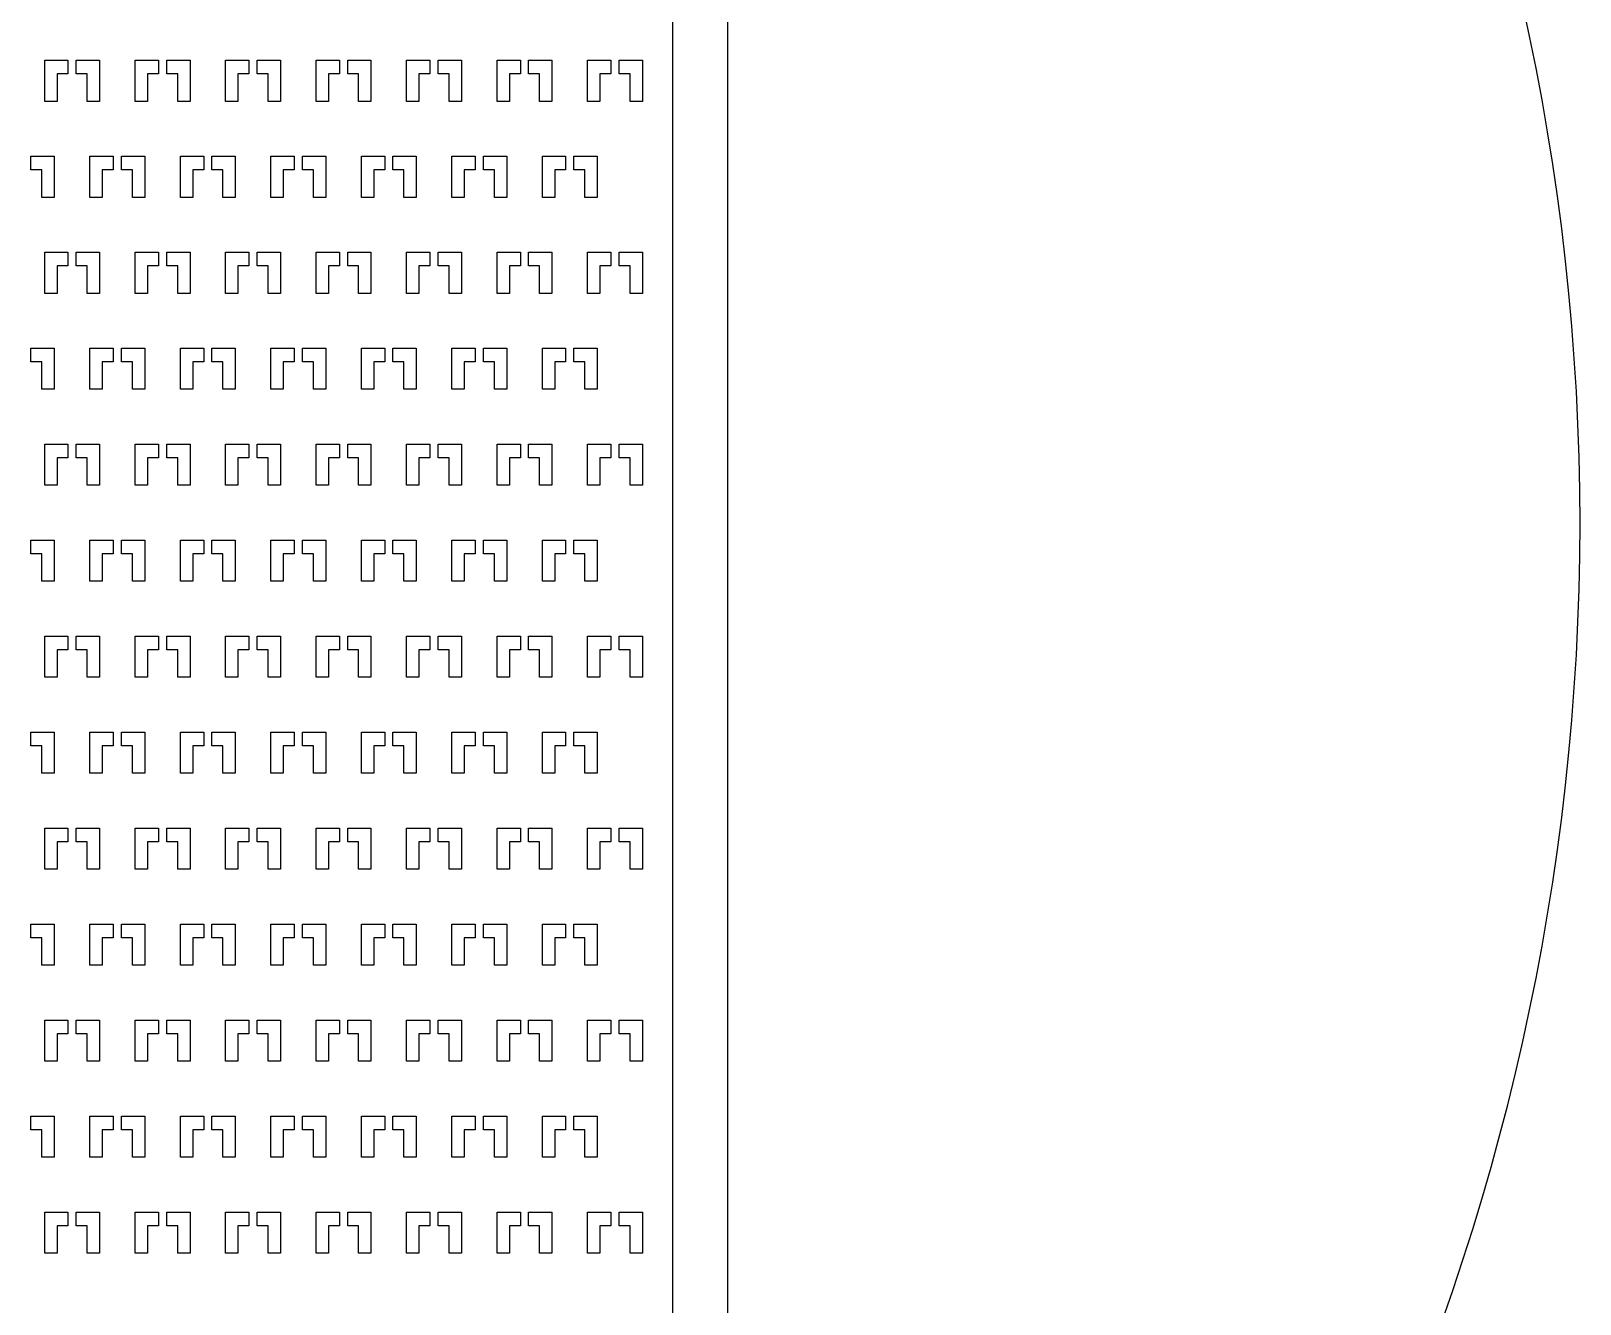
# Model space of a CAD drawing. Header units: millimetres. Extents: x -7034 to 79830, y 8588 to 102980.
# Drawn here: x 36402 to 42051, y 77952 to 82594 of the extents above; entities that cross this region are included whole.
import ezdxf

# ---------------------------------------------------------------- set-up
doc = ezdxf.new("R2010")
doc.units = ezdxf.units.MM
doc.layers.add('Layer-2', color=3, linetype='Continuous')

msp = doc.modelspace()

# ---------------------------------------------------------------- linework, layer by layer
at = {"layer": 'Layer-2'}
for p, q in [((38741.6, 74199.6), (38743.6, 87127.7)), ((38941.6, 87127.7), (38941.6, 74199.6)), ((36451.7, 82337.4), (36451.7, 82487.4)), ((36451.7, 82487.4), (36536.7, 82487.4)), ((36536.7, 82487.4), (36536.7, 82437.4)), ((36566.7, 82437.4), (36566.7, 82487.4)), ((36566.7, 82487.4), (36651.7, 82487.4)), ((36651.7, 82487.4), (36651.7, 82337.4)), ((36781.7, 82337.4), (36781.7, 82487.4)), ((36781.7, 82487.4), (36866.7, 82487.4)), ((36866.7, 82487.4), (36866.7, 82437.4)), ((36896.7, 82437.4), (36896.7, 82487.4)), ((36896.7, 82487.4), (36981.7, 82487.4)), ((36981.7, 82487.4), (36981.7, 82337.4)), ((37111.7, 82337.4), (37111.7, 82487.4)), ((37111.7, 82487.4), (37196.7, 82487.4)), ((37196.7, 82487.4), (37196.7, 82437.4)), ((37226.7, 82437.4), (37226.7, 82487.4)), ((37226.7, 82487.4), (37311.7, 82487.4)), ((37311.7, 82487.4), (37311.7, 82337.4)), ((37441.7, 82337.4), (37441.7, 82487.4)), ((37441.7, 82487.4), (37526.7, 82487.4)), ((37526.7, 82487.4), (37526.7, 82437.4)), ((37556.7, 82437.4), (37556.7, 82487.4)), ((37556.7, 82487.4), (37641.7, 82487.4)), ((37641.7, 82487.4), (37641.7, 82337.4)), ((37771.7, 82337.4), (37771.7, 82487.4)), ((37771.7, 82487.4), (37856.7, 82487.4)), ((37856.7, 82487.4), (37856.7, 82437.4)), ((37886.7, 82437.4), (37886.7, 82487.4)), ((37886.7, 82487.4), (37971.7, 82487.4)), ((37971.7, 82487.4), (37971.7, 82337.4)), ((38101.7, 82337.4), (38101.7, 82487.4)), ((38101.7, 82487.4), (38186.7, 82487.4)), ((38186.7, 82487.4), (38186.7, 82437.4)), ((38216.7, 82437.4), (38216.7, 82487.4)), ((38216.7, 82487.4), (38301.7, 82487.4)), ((38301.7, 82487.4), (38301.7, 82337.4)), ((38431.7, 82337.4), (38431.7, 82487.4)), ((38431.7, 82487.4), (38516.7, 82487.4)), ((38516.7, 82487.4), (38516.7, 82437.4)), ((38546.7, 82437.4), (38546.7, 82487.4)), ((38546.7, 82487.4), (38631.7, 82487.4)), ((38631.7, 82487.4), (38631.7, 82337.4)), ((36536.7, 82437.4), (36496.7, 82437.4)), ((36496.7, 82437.4), (36496.7, 82337.4)), ((36606.7, 82437.4), (36566.7, 82437.4)), ((36606.7, 82337.4), (36606.7, 82437.4)), ((36866.7, 82437.4), (36826.7, 82437.4)), ((36826.7, 82437.4), (36826.7, 82337.4)), ((36936.7, 82437.4), (36896.7, 82437.4)), ((36936.7, 82337.4), (36936.7, 82437.4)), ((37196.7, 82437.4), (37156.7, 82437.4)), ((37156.7, 82437.4), (37156.7, 82337.4)), ((37266.7, 82437.4), (37226.7, 82437.4)), ((37266.7, 82337.4), (37266.7, 82437.4)), ((37526.7, 82437.4), (37486.7, 82437.4)), ((37486.7, 82437.4), (37486.7, 82337.4)), ((37596.7, 82437.4), (37556.7, 82437.4)), ((37596.7, 82337.4), (37596.7, 82437.4)), ((37856.7, 82437.4), (37816.7, 82437.4)), ((37816.7, 82437.4), (37816.7, 82337.4)), ((37926.7, 82437.4), (37886.7, 82437.4)), ((37926.7, 82337.4), (37926.7, 82437.4)), ((38186.7, 82437.4), (38146.7, 82437.4)), ((38146.7, 82437.4), (38146.7, 82337.4)), ((38256.7, 82437.4), (38216.7, 82437.4)), ((38256.7, 82337.4), (38256.7, 82437.4)), ((38516.7, 82437.4), (38476.7, 82437.4)), ((38476.7, 82437.4), (38476.7, 82337.4)), ((38586.7, 82437.4), (38546.7, 82437.4)), ((38586.7, 82337.4), (38586.7, 82437.4)), ((36496.7, 82337.4), (36451.7, 82337.4)), ((36651.7, 82337.4), (36606.7, 82337.4)), ((36826.7, 82337.4), (36781.7, 82337.4)), ((36981.7, 82337.4), (36936.7, 82337.4)), ((37156.7, 82337.4), (37111.7, 82337.4)), ((37311.7, 82337.4), (37266.7, 82337.4)), ((37486.7, 82337.4), (37441.7, 82337.4)), ((37641.7, 82337.4), (37596.7, 82337.4)), ((37816.7, 82337.4), (37771.7, 82337.4)), ((37971.7, 82337.4), (37926.7, 82337.4)), ((38146.7, 82337.4), (38101.7, 82337.4)), ((38301.7, 82337.4), (38256.7, 82337.4)), ((38476.7, 82337.4), (38431.7, 82337.4)), ((38631.7, 82337.4), (38586.7, 82337.4)), ((36401.7, 82087.4), (36401.7, 82137.4)), ((36401.7, 82137.4), (36486.7, 82137.4)), ((36441.7, 82087.4), (36401.7, 82087.4)), ((36441.7, 81987.4), (36441.7, 82087.4)), ((36486.7, 82137.4), (36486.7, 81987.4)), ((36616.7, 81987.4), (36616.7, 82137.4)), ((36616.7, 82137.4), (36701.7, 82137.4)), ((36701.7, 82087.4), (36661.7, 82087.4)), ((36661.7, 82087.4), (36661.7, 81987.4)), ((36701.7, 82137.4), (36701.7, 82087.4)), ((36731.7, 82087.4), (36731.7, 82137.4)), ((36731.7, 82137.4), (36816.7, 82137.4)), ((36771.7, 82087.4), (36731.7, 82087.4)), ((36771.7, 81987.4), (36771.7, 82087.4)), ((36816.7, 82137.4), (36816.7, 81987.4)), ((36946.7, 81987.4), (36946.7, 82137.4)), ((36946.7, 82137.4), (37031.7, 82137.4)), ((37031.7, 82087.4), (36991.7, 82087.4)), ((36991.7, 82087.4), (36991.7, 81987.4)), ((37031.7, 82137.4), (37031.7, 82087.4)), ((37061.7, 82087.4), (37061.7, 82137.4)), ((37061.7, 82137.4), (37146.7, 82137.4)), ((37101.7, 82087.4), (37061.7, 82087.4)), ((37101.7, 81987.4), (37101.7, 82087.4)), ((37146.7, 82137.4), (37146.7, 81987.4)), ((37276.7, 81987.4), (37276.7, 82137.4)), ((37276.7, 82137.4), (37361.7, 82137.4)), ((37361.7, 82087.4), (37321.7, 82087.4)), ((37321.7, 82087.4), (37321.7, 81987.4)), ((37361.7, 82137.4), (37361.7, 82087.4)), ((37391.7, 82087.4), (37391.7, 82137.4)), ((37391.7, 82137.4), (37476.7, 82137.4)), ((37431.7, 82087.4), (37391.7, 82087.4)), ((37431.7, 81987.4), (37431.7, 82087.4)), ((37476.7, 82137.4), (37476.7, 81987.4)), ((37606.7, 81987.4), (37606.7, 82137.4)), ((37606.7, 82137.4), (37691.7, 82137.4)), ((37691.7, 82087.4), (37651.7, 82087.4)), ((37651.7, 82087.4), (37651.7, 81987.4)), ((37691.7, 82137.4), (37691.7, 82087.4)), ((37721.7, 82087.4), (37721.7, 82137.4)), ((37721.7, 82137.4), (37806.7, 82137.4)), ((37761.7, 82087.4), (37721.7, 82087.4)), ((37761.7, 81987.4), (37761.7, 82087.4)), ((37806.7, 82137.4), (37806.7, 81987.4)), ((37936.7, 81987.4), (37936.7, 82137.4)), ((37936.7, 82137.4), (38021.7, 82137.4)), ((38021.7, 82087.4), (37981.7, 82087.4)), ((37981.7, 82087.4), (37981.7, 81987.4)), ((38021.7, 82137.4), (38021.7, 82087.4)), ((38051.7, 82087.4), (38051.7, 82137.4)), ((38051.7, 82137.4), (38136.7, 82137.4)), ((38091.7, 82087.4), (38051.7, 82087.4)), ((38091.7, 81987.4), (38091.7, 82087.4)), ((38136.7, 82137.4), (38136.7, 81987.4)), ((38266.7, 81987.4), (38266.7, 82137.4)), ((38266.7, 82137.4), (38351.7, 82137.4)), ((38351.7, 82087.4), (38311.7, 82087.4)), ((38311.7, 82087.4), (38311.7, 81987.4)), ((38351.7, 82137.4), (38351.7, 82087.4)), ((38381.7, 82087.4), (38381.7, 82137.4)), ((38381.7, 82137.4), (38466.7, 82137.4)), ((38421.7, 82087.4), (38381.7, 82087.4)), ((38421.7, 81987.4), (38421.7, 82087.4)), ((38466.7, 82137.4), (38466.7, 81987.4)), ((36486.7, 81987.4), (36441.7, 81987.4)), ((36661.7, 81987.4), (36616.7, 81987.4)), ((36816.7, 81987.4), (36771.7, 81987.4)), ((36991.7, 81987.4), (36946.7, 81987.4)), ((37146.7, 81987.4), (37101.7, 81987.4)), ((37321.7, 81987.4), (37276.7, 81987.4)), ((37476.7, 81987.4), (37431.7, 81987.4)), ((37651.7, 81987.4), (37606.7, 81987.4)), ((37806.7, 81987.4), (37761.7, 81987.4)), ((37981.7, 81987.4), (37936.7, 81987.4)), ((38136.7, 81987.4), (38091.7, 81987.4)), ((38311.7, 81987.4), (38266.7, 81987.4)), ((38466.7, 81987.4), (38421.7, 81987.4)), ((36451.7, 81637.4), (36451.7, 81787.4)), ((36451.7, 81787.4), (36536.7, 81787.4)), ((36536.7, 81787.4), (36536.7, 81737.4)), ((36566.7, 81737.4), (36566.7, 81787.4)), ((36566.7, 81787.4), (36651.7, 81787.4)), ((36651.7, 81787.4), (36651.7, 81637.4)), ((36781.7, 81637.4), (36781.7, 81787.4)), ((36781.7, 81787.4), (36866.7, 81787.4)), ((36866.7, 81787.4), (36866.7, 81737.4)), ((36896.7, 81737.4), (36896.7, 81787.4)), ((36896.7, 81787.4), (36981.7, 81787.4)), ((36981.7, 81787.4), (36981.7, 81637.4)), ((37111.7, 81637.4), (37111.7, 81787.4)), ((37111.7, 81787.4), (37196.7, 81787.4)), ((37196.7, 81787.4), (37196.7, 81737.4)), ((37226.7, 81737.4), (37226.7, 81787.4)), ((37226.7, 81787.4), (37311.7, 81787.4)), ((37311.7, 81787.4), (37311.7, 81637.4)), ((37441.7, 81637.4), (37441.7, 81787.4)), ((37441.7, 81787.4), (37526.7, 81787.4)), ((37526.7, 81787.4), (37526.7, 81737.4)), ((37556.7, 81737.4), (37556.7, 81787.4)), ((37556.7, 81787.4), (37641.7, 81787.4)), ((37641.7, 81787.4), (37641.7, 81637.4)), ((37771.7, 81637.4), (37771.7, 81787.4)), ((37771.7, 81787.4), (37856.7, 81787.4)), ((37856.7, 81787.4), (37856.7, 81737.4)), ((37886.7, 81737.4), (37886.7, 81787.4)), ((37886.7, 81787.4), (37971.7, 81787.4)), ((37971.7, 81787.4), (37971.7, 81637.4)), ((38101.7, 81637.4), (38101.7, 81787.4)), ((38101.7, 81787.4), (38186.7, 81787.4)), ((38186.7, 81787.4), (38186.7, 81737.4)), ((38216.7, 81737.4), (38216.7, 81787.4)), ((38216.7, 81787.4), (38301.7, 81787.4)), ((38301.7, 81787.4), (38301.7, 81637.4)), ((38431.7, 81637.4), (38431.7, 81787.4)), ((38431.7, 81787.4), (38516.7, 81787.4)), ((38516.7, 81787.4), (38516.7, 81737.4)), ((38546.7, 81737.4), (38546.7, 81787.4)), ((38546.7, 81787.4), (38631.7, 81787.4)), ((38631.7, 81787.4), (38631.7, 81637.4)), ((36536.7, 81737.4), (36496.7, 81737.4)), ((36496.7, 81737.4), (36496.7, 81637.4)), ((36606.7, 81737.4), (36566.7, 81737.4)), ((36606.7, 81637.4), (36606.7, 81737.4)), ((36866.7, 81737.4), (36826.7, 81737.4)), ((36826.7, 81737.4), (36826.7, 81637.4)), ((36936.7, 81737.4), (36896.7, 81737.4)), ((36936.7, 81637.4), (36936.7, 81737.4)), ((37196.7, 81737.4), (37156.7, 81737.4)), ((37156.7, 81737.4), (37156.7, 81637.4)), ((37266.7, 81737.4), (37226.7, 81737.4)), ((37266.7, 81637.4), (37266.7, 81737.4)), ((37526.7, 81737.4), (37486.7, 81737.4)), ((37486.7, 81737.4), (37486.7, 81637.4)), ((37596.7, 81737.4), (37556.7, 81737.4)), ((37596.7, 81637.4), (37596.7, 81737.4)), ((37856.7, 81737.4), (37816.7, 81737.4)), ((37816.7, 81737.4), (37816.7, 81637.4)), ((37926.7, 81737.4), (37886.7, 81737.4)), ((37926.7, 81637.4), (37926.7, 81737.4)), ((38186.7, 81737.4), (38146.7, 81737.4)), ((38146.7, 81737.4), (38146.7, 81637.4)), ((38256.7, 81737.4), (38216.7, 81737.4)), ((38256.7, 81637.4), (38256.7, 81737.4)), ((38516.7, 81737.4), (38476.7, 81737.4)), ((38476.7, 81737.4), (38476.7, 81637.4)), ((38586.7, 81737.4), (38546.7, 81737.4)), ((38586.7, 81637.4), (38586.7, 81737.4)), ((36496.7, 81637.4), (36451.7, 81637.4)), ((36651.7, 81637.4), (36606.7, 81637.4)), ((36826.7, 81637.4), (36781.7, 81637.4)), ((36981.7, 81637.4), (36936.7, 81637.4)), ((37156.7, 81637.4), (37111.7, 81637.4)), ((37311.7, 81637.4), (37266.7, 81637.4)), ((37486.7, 81637.4), (37441.7, 81637.4)), ((37641.7, 81637.4), (37596.7, 81637.4)), ((37816.7, 81637.4), (37771.7, 81637.4)), ((37971.7, 81637.4), (37926.7, 81637.4)), ((38146.7, 81637.4), (38101.7, 81637.4)), ((38301.7, 81637.4), (38256.7, 81637.4)), ((38476.7, 81637.4), (38431.7, 81637.4)), ((38631.7, 81637.4), (38586.7, 81637.4)), ((36401.7, 81387.4), (36401.7, 81437.4)), ((36401.7, 81437.4), (36486.7, 81437.4)), ((36486.7, 81437.4), (36486.7, 81287.4)), ((36616.7, 81287.4), (36616.7, 81437.4)), ((36616.7, 81437.4), (36701.7, 81437.4)), ((36701.7, 81437.4), (36701.7, 81387.4)), ((36731.7, 81387.4), (36731.7, 81437.4)), ((36731.7, 81437.4), (36816.7, 81437.4)), ((36816.7, 81437.4), (36816.7, 81287.4)), ((36946.7, 81287.4), (36946.7, 81437.4)), ((36946.7, 81437.4), (37031.7, 81437.4)), ((37031.7, 81437.4), (37031.7, 81387.4)), ((37061.7, 81387.4), (37061.7, 81437.4)), ((37061.7, 81437.4), (37146.7, 81437.4)), ((37146.7, 81437.4), (37146.7, 81287.4)), ((37276.7, 81287.4), (37276.7, 81437.4)), ((37276.7, 81437.4), (37361.7, 81437.4)), ((37361.7, 81437.4), (37361.7, 81387.4)), ((37391.7, 81387.4), (37391.7, 81437.4)), ((37391.7, 81437.4), (37476.7, 81437.4)), ((37476.7, 81437.4), (37476.7, 81287.4)), ((37606.7, 81287.4), (37606.7, 81437.4)), ((37606.7, 81437.4), (37691.7, 81437.4)), ((37691.7, 81437.4), (37691.7, 81387.4)), ((37721.7, 81387.4), (37721.7, 81437.4)), ((37721.7, 81437.4), (37806.7, 81437.4)), ((37806.7, 81437.4), (37806.7, 81287.4)), ((37936.7, 81287.4), (37936.7, 81437.4)), ((37936.7, 81437.4), (38021.7, 81437.4)), ((38021.7, 81437.4), (38021.7, 81387.4)), ((38051.7, 81387.4), (38051.7, 81437.4)), ((38051.7, 81437.4), (38136.7, 81437.4)), ((38136.7, 81437.4), (38136.7, 81287.4)), ((38266.7, 81287.4), (38266.7, 81437.4)), ((38266.7, 81437.4), (38351.7, 81437.4)), ((38351.7, 81437.4), (38351.7, 81387.4)), ((38381.7, 81387.4), (38381.7, 81437.4)), ((38381.7, 81437.4), (38466.7, 81437.4)), ((38466.7, 81437.4), (38466.7, 81287.4)), ((36441.7, 81387.4), (36401.7, 81387.4)), ((36441.7, 81287.4), (36441.7, 81387.4)), ((36701.7, 81387.4), (36661.7, 81387.4)), ((36661.7, 81387.4), (36661.7, 81287.4)), ((36771.7, 81387.4), (36731.7, 81387.4)), ((36771.7, 81287.4), (36771.7, 81387.4)), ((37031.7, 81387.4), (36991.7, 81387.4)), ((36991.7, 81387.4), (36991.7, 81287.4)), ((37101.7, 81387.4), (37061.7, 81387.4)), ((37101.7, 81287.4), (37101.7, 81387.4)), ((37361.7, 81387.4), (37321.7, 81387.4)), ((37321.7, 81387.4), (37321.7, 81287.4)), ((37431.7, 81387.4), (37391.7, 81387.4)), ((37431.7, 81287.4), (37431.7, 81387.4)), ((37691.7, 81387.4), (37651.7, 81387.4)), ((37651.7, 81387.4), (37651.7, 81287.4)), ((37761.7, 81387.4), (37721.7, 81387.4)), ((37761.7, 81287.4), (37761.7, 81387.4)), ((38021.7, 81387.4), (37981.7, 81387.4)), ((37981.7, 81387.4), (37981.7, 81287.4)), ((38091.7, 81387.4), (38051.7, 81387.4)), ((38091.7, 81287.4), (38091.7, 81387.4)), ((38351.7, 81387.4), (38311.7, 81387.4)), ((38311.7, 81387.4), (38311.7, 81287.4)), ((38421.7, 81387.4), (38381.7, 81387.4)), ((38421.7, 81287.4), (38421.7, 81387.4)), ((36486.7, 81287.4), (36441.7, 81287.4)), ((36661.7, 81287.4), (36616.7, 81287.4)), ((36816.7, 81287.4), (36771.7, 81287.4)), ((36991.7, 81287.4), (36946.7, 81287.4)), ((37146.7, 81287.4), (37101.7, 81287.4)), ((37321.7, 81287.4), (37276.7, 81287.4)), ((37476.7, 81287.4), (37431.7, 81287.4)), ((37651.7, 81287.4), (37606.7, 81287.4)), ((37806.7, 81287.4), (37761.7, 81287.4)), ((37981.7, 81287.4), (37936.7, 81287.4)), ((38136.7, 81287.4), (38091.7, 81287.4)), ((38311.7, 81287.4), (38266.7, 81287.4)), ((38466.7, 81287.4), (38421.7, 81287.4)), ((36451.7, 80937.4), (36451.7, 81087.4)), ((36451.7, 81087.4), (36536.7, 81087.4)), ((36536.7, 81087.4), (36536.7, 81037.4)), ((36566.7, 81037.4), (36566.7, 81087.4)), ((36566.7, 81087.4), (36651.7, 81087.4)), ((36651.7, 81087.4), (36651.7, 80937.4)), ((36781.7, 80937.4), (36781.7, 81087.4)), ((36781.7, 81087.4), (36866.7, 81087.4)), ((36866.7, 81087.4), (36866.7, 81037.4)), ((36896.7, 81037.4), (36896.7, 81087.4)), ((36896.7, 81087.4), (36981.7, 81087.4)), ((36981.7, 81087.4), (36981.7, 80937.4)), ((37111.7, 80937.4), (37111.7, 81087.4)), ((37111.7, 81087.4), (37196.7, 81087.4)), ((37196.7, 81087.4), (37196.7, 81037.4)), ((37226.7, 81037.4), (37226.7, 81087.4)), ((37226.7, 81087.4), (37311.7, 81087.4)), ((37311.7, 81087.4), (37311.7, 80937.4)), ((37441.7, 80937.4), (37441.7, 81087.4)), ((37441.7, 81087.4), (37526.7, 81087.4)), ((37526.7, 81087.4), (37526.7, 81037.4)), ((37556.7, 81037.4), (37556.7, 81087.4)), ((37556.7, 81087.4), (37641.7, 81087.4)), ((37641.7, 81087.4), (37641.7, 80937.4)), ((37771.7, 80937.4), (37771.7, 81087.4)), ((37771.7, 81087.4), (37856.7, 81087.4)), ((37856.7, 81087.4), (37856.7, 81037.4)), ((37886.7, 81037.4), (37886.7, 81087.4)), ((37886.7, 81087.4), (37971.7, 81087.4)), ((37971.7, 81087.4), (37971.7, 80937.4)), ((38101.7, 80937.4), (38101.7, 81087.4)), ((38101.7, 81087.4), (38186.7, 81087.4)), ((38186.7, 81087.4), (38186.7, 81037.4)), ((38216.7, 81037.4), (38216.7, 81087.4)), ((38216.7, 81087.4), (38301.7, 81087.4)), ((38301.7, 81087.4), (38301.7, 80937.4)), ((38431.7, 80937.4), (38431.7, 81087.4)), ((38431.7, 81087.4), (38516.7, 81087.4)), ((38516.7, 81087.4), (38516.7, 81037.4)), ((38546.7, 81037.4), (38546.7, 81087.4)), ((38546.7, 81087.4), (38631.7, 81087.4)), ((38631.7, 81087.4), (38631.7, 80937.4)), ((36536.7, 81037.4), (36496.7, 81037.4)), ((36496.7, 81037.4), (36496.7, 80937.4)), ((36606.7, 81037.4), (36566.7, 81037.4)), ((36606.7, 80937.4), (36606.7, 81037.4)), ((36866.7, 81037.4), (36826.7, 81037.4)), ((36826.7, 81037.4), (36826.7, 80937.4)), ((36936.7, 81037.4), (36896.7, 81037.4)), ((36936.7, 80937.4), (36936.7, 81037.4)), ((37196.7, 81037.4), (37156.7, 81037.4)), ((37156.7, 81037.4), (37156.7, 80937.4)), ((37266.7, 81037.4), (37226.7, 81037.4)), ((37266.7, 80937.4), (37266.7, 81037.4)), ((37526.7, 81037.4), (37486.7, 81037.4)), ((37486.7, 81037.4), (37486.7, 80937.4)), ((37596.7, 81037.4), (37556.7, 81037.4)), ((37596.7, 80937.4), (37596.7, 81037.4)), ((37856.7, 81037.4), (37816.7, 81037.4)), ((37816.7, 81037.4), (37816.7, 80937.4)), ((37926.7, 81037.4), (37886.7, 81037.4)), ((37926.7, 80937.4), (37926.7, 81037.4)), ((38186.7, 81037.4), (38146.7, 81037.4)), ((38146.7, 81037.4), (38146.7, 80937.4)), ((38256.7, 81037.4), (38216.7, 81037.4)), ((38256.7, 80937.4), (38256.7, 81037.4)), ((38516.7, 81037.4), (38476.7, 81037.4)), ((38476.7, 81037.4), (38476.7, 80937.4)), ((38586.7, 81037.4), (38546.7, 81037.4)), ((38586.7, 80937.4), (38586.7, 81037.4)), ((36496.7, 80937.4), (36451.7, 80937.4)), ((36651.7, 80937.4), (36606.7, 80937.4)), ((36826.7, 80937.4), (36781.7, 80937.4)), ((36981.7, 80937.4), (36936.7, 80937.4)), ((37156.7, 80937.4), (37111.7, 80937.4)), ((37311.7, 80937.4), (37266.7, 80937.4)), ((37486.7, 80937.4), (37441.7, 80937.4)), ((37641.7, 80937.4), (37596.7, 80937.4)), ((37816.7, 80937.4), (37771.7, 80937.4)), ((37971.7, 80937.4), (37926.7, 80937.4)), ((38146.7, 80937.4), (38101.7, 80937.4)), ((38301.7, 80937.4), (38256.7, 80937.4)), ((38476.7, 80937.4), (38431.7, 80937.4)), ((38631.7, 80937.4), (38586.7, 80937.4)), ((36401.7, 80687.4), (36401.7, 80737.4)), ((36401.7, 80737.4), (36486.7, 80737.4)), ((36486.7, 80737.4), (36486.7, 80587.4)), ((36616.7, 80587.4), (36616.7, 80737.4)), ((36616.7, 80737.4), (36701.7, 80737.4)), ((36701.7, 80737.4), (36701.7, 80687.4)), ((36731.7, 80687.4), (36731.7, 80737.4)), ((36731.7, 80737.4), (36816.7, 80737.4)), ((36816.7, 80737.4), (36816.7, 80587.4)), ((36946.7, 80587.4), (36946.7, 80737.4)), ((36946.7, 80737.4), (37031.7, 80737.4)), ((37031.7, 80737.4), (37031.7, 80687.4)), ((37061.7, 80687.4), (37061.7, 80737.4)), ((37061.7, 80737.4), (37146.7, 80737.4)), ((37146.7, 80737.4), (37146.7, 80587.4)), ((37276.7, 80587.4), (37276.7, 80737.4)), ((37276.7, 80737.4), (37361.7, 80737.4)), ((37361.7, 80737.4), (37361.7, 80687.4)), ((37391.7, 80687.4), (37391.7, 80737.4)), ((37391.7, 80737.4), (37476.7, 80737.4)), ((37476.7, 80737.4), (37476.7, 80587.4)), ((37606.7, 80587.4), (37606.7, 80737.4)), ((37606.7, 80737.4), (37691.7, 80737.4)), ((37691.7, 80737.4), (37691.7, 80687.4)), ((37721.7, 80687.4), (37721.7, 80737.4)), ((37721.7, 80737.4), (37806.7, 80737.4)), ((37806.7, 80737.4), (37806.7, 80587.4)), ((37936.7, 80587.4), (37936.7, 80737.4)), ((37936.7, 80737.4), (38021.7, 80737.4)), ((38021.7, 80737.4), (38021.7, 80687.4)), ((38051.7, 80687.4), (38051.7, 80737.4)), ((38051.7, 80737.4), (38136.7, 80737.4)), ((38136.7, 80737.4), (38136.7, 80587.4)), ((38266.7, 80587.4), (38266.7, 80737.4)), ((38266.7, 80737.4), (38351.7, 80737.4)), ((38351.7, 80737.4), (38351.7, 80687.4)), ((38381.7, 80687.4), (38381.7, 80737.4)), ((38381.7, 80737.4), (38466.7, 80737.4)), ((38466.7, 80737.4), (38466.7, 80587.4)), ((36441.7, 80687.4), (36401.7, 80687.4)), ((36441.7, 80587.4), (36441.7, 80687.4)), ((36701.7, 80687.4), (36661.7, 80687.4)), ((36661.7, 80687.4), (36661.7, 80587.4)), ((36771.7, 80687.4), (36731.7, 80687.4)), ((36771.7, 80587.4), (36771.7, 80687.4)), ((37031.7, 80687.4), (36991.7, 80687.4)), ((36991.7, 80687.4), (36991.7, 80587.4)), ((37101.7, 80687.4), (37061.7, 80687.4)), ((37101.7, 80587.4), (37101.7, 80687.4)), ((37361.7, 80687.4), (37321.7, 80687.4)), ((37321.7, 80687.4), (37321.7, 80587.4)), ((37431.7, 80687.4), (37391.7, 80687.4)), ((37431.7, 80587.4), (37431.7, 80687.4)), ((37691.7, 80687.4), (37651.7, 80687.4)), ((37651.7, 80687.4), (37651.7, 80587.4)), ((37761.7, 80687.4), (37721.7, 80687.4)), ((37761.7, 80587.4), (37761.7, 80687.4)), ((38021.7, 80687.4), (37981.7, 80687.4)), ((37981.7, 80687.4), (37981.7, 80587.4)), ((38091.7, 80687.4), (38051.7, 80687.4)), ((38091.7, 80587.4), (38091.7, 80687.4)), ((38351.7, 80687.4), (38311.7, 80687.4)), ((38311.7, 80687.4), (38311.7, 80587.4)), ((38421.7, 80687.4), (38381.7, 80687.4)), ((38421.7, 80587.4), (38421.7, 80687.4)), ((36486.7, 80587.4), (36441.7, 80587.4)), ((36661.7, 80587.4), (36616.7, 80587.4)), ((36816.7, 80587.4), (36771.7, 80587.4)), ((36991.7, 80587.4), (36946.7, 80587.4)), ((37146.7, 80587.4), (37101.7, 80587.4)), ((37321.7, 80587.4), (37276.7, 80587.4)), ((37476.7, 80587.4), (37431.7, 80587.4)), ((37651.7, 80587.4), (37606.7, 80587.4)), ((37806.7, 80587.4), (37761.7, 80587.4)), ((37981.7, 80587.4), (37936.7, 80587.4)), ((38136.7, 80587.4), (38091.7, 80587.4)), ((38311.7, 80587.4), (38266.7, 80587.4)), ((38466.7, 80587.4), (38421.7, 80587.4)), ((36451.7, 80237.4), (36451.7, 80387.4)), ((36451.7, 80387.4), (36536.7, 80387.4)), ((36536.7, 80337.4), (36496.7, 80337.4)), ((36496.7, 80337.4), (36496.7, 80237.4)), ((36536.7, 80387.4), (36536.7, 80337.4)), ((36566.7, 80337.4), (36566.7, 80387.4)), ((36566.7, 80387.4), (36651.7, 80387.4)), ((36606.7, 80337.4), (36566.7, 80337.4)), ((36606.7, 80237.4), (36606.7, 80337.4)), ((36651.7, 80387.4), (36651.7, 80237.4)), ((36781.7, 80237.4), (36781.7, 80387.4)), ((36781.7, 80387.4), (36866.7, 80387.4)), ((36866.7, 80337.4), (36826.7, 80337.4)), ((36826.7, 80337.4), (36826.7, 80237.4)), ((36866.7, 80387.4), (36866.7, 80337.4)), ((36896.7, 80337.4), (36896.7, 80387.4)), ((36896.7, 80387.4), (36981.7, 80387.4)), ((36936.7, 80337.4), (36896.7, 80337.4)), ((36936.7, 80237.4), (36936.7, 80337.4)), ((36981.7, 80387.4), (36981.7, 80237.4)), ((37111.7, 80237.4), (37111.7, 80387.4)), ((37111.7, 80387.4), (37196.7, 80387.4)), ((37196.7, 80337.4), (37156.7, 80337.4)), ((37156.7, 80337.4), (37156.7, 80237.4)), ((37196.7, 80387.4), (37196.7, 80337.4)), ((37226.7, 80337.4), (37226.7, 80387.4)), ((37226.7, 80387.4), (37311.7, 80387.4)), ((37266.7, 80337.4), (37226.7, 80337.4)), ((37266.7, 80237.4), (37266.7, 80337.4)), ((37311.7, 80387.4), (37311.7, 80237.4)), ((37441.7, 80237.4), (37441.7, 80387.4)), ((37441.7, 80387.4), (37526.7, 80387.4)), ((37526.7, 80337.4), (37486.7, 80337.4)), ((37486.7, 80337.4), (37486.7, 80237.4)), ((37526.7, 80387.4), (37526.7, 80337.4)), ((37556.7, 80337.4), (37556.7, 80387.4)), ((37556.7, 80387.4), (37641.7, 80387.4)), ((37596.7, 80337.4), (37556.7, 80337.4)), ((37596.7, 80237.4), (37596.7, 80337.4)), ((37641.7, 80387.4), (37641.7, 80237.4)), ((37771.7, 80237.4), (37771.7, 80387.4)), ((37771.7, 80387.4), (37856.7, 80387.4)), ((37856.7, 80337.4), (37816.7, 80337.4)), ((37816.7, 80337.4), (37816.7, 80237.4)), ((37856.7, 80387.4), (37856.7, 80337.4)), ((37886.7, 80337.4), (37886.7, 80387.4)), ((37886.7, 80387.4), (37971.7, 80387.4)), ((37926.7, 80337.4), (37886.7, 80337.4)), ((37926.7, 80237.4), (37926.7, 80337.4)), ((37971.7, 80387.4), (37971.7, 80237.4)), ((38101.7, 80237.4), (38101.7, 80387.4)), ((38101.7, 80387.4), (38186.7, 80387.4)), ((38186.7, 80337.4), (38146.7, 80337.4)), ((38146.7, 80337.4), (38146.7, 80237.4)), ((38186.7, 80387.4), (38186.7, 80337.4)), ((38216.7, 80337.4), (38216.7, 80387.4)), ((38216.7, 80387.4), (38301.7, 80387.4)), ((38256.7, 80337.4), (38216.7, 80337.4)), ((38256.7, 80237.4), (38256.7, 80337.4)), ((38301.7, 80387.4), (38301.7, 80237.4)), ((38431.7, 80237.4), (38431.7, 80387.4)), ((38431.7, 80387.4), (38516.7, 80387.4)), ((38516.7, 80337.4), (38476.7, 80337.4)), ((38476.7, 80337.4), (38476.7, 80237.4)), ((38516.7, 80387.4), (38516.7, 80337.4)), ((38546.7, 80337.4), (38546.7, 80387.4)), ((38546.7, 80387.4), (38631.7, 80387.4)), ((38586.7, 80337.4), (38546.7, 80337.4)), ((38586.7, 80237.4), (38586.7, 80337.4)), ((38631.7, 80387.4), (38631.7, 80237.4)), ((36496.7, 80237.4), (36451.7, 80237.4)), ((36651.7, 80237.4), (36606.7, 80237.4)), ((36826.7, 80237.4), (36781.7, 80237.4)), ((36981.7, 80237.4), (36936.7, 80237.4)), ((37156.7, 80237.4), (37111.7, 80237.4)), ((37311.7, 80237.4), (37266.7, 80237.4)), ((37486.7, 80237.4), (37441.7, 80237.4)), ((37641.7, 80237.4), (37596.7, 80237.4)), ((37816.7, 80237.4), (37771.7, 80237.4)), ((37971.7, 80237.4), (37926.7, 80237.4)), ((38146.7, 80237.4), (38101.7, 80237.4)), ((38301.7, 80237.4), (38256.7, 80237.4)), ((38476.7, 80237.4), (38431.7, 80237.4)), ((38631.7, 80237.4), (38586.7, 80237.4)), ((36401.7, 79987.4), (36401.7, 80037.4)), ((36401.7, 80037.4), (36486.7, 80037.4)), ((36486.7, 80037.4), (36486.7, 79887.4)), ((36616.7, 79887.4), (36616.7, 80037.4)), ((36616.7, 80037.4), (36701.7, 80037.4)), ((36701.7, 80037.4), (36701.7, 79987.4)), ((36731.7, 79987.4), (36731.7, 80037.4)), ((36731.7, 80037.4), (36816.7, 80037.4)), ((36816.7, 80037.4), (36816.7, 79887.4)), ((36946.7, 79887.4), (36946.7, 80037.4)), ((36946.7, 80037.4), (37031.7, 80037.4)), ((37031.7, 80037.4), (37031.7, 79987.4)), ((37061.7, 79987.4), (37061.7, 80037.4)), ((37061.7, 80037.4), (37146.7, 80037.4)), ((37146.7, 80037.4), (37146.7, 79887.4)), ((37276.7, 79887.4), (37276.7, 80037.4)), ((37276.7, 80037.4), (37361.7, 80037.4)), ((37361.7, 80037.4), (37361.7, 79987.4)), ((37391.7, 79987.4), (37391.7, 80037.4)), ((37391.7, 80037.4), (37476.7, 80037.4)), ((37476.7, 80037.4), (37476.7, 79887.4)), ((37606.7, 79887.4), (37606.7, 80037.4)), ((37606.7, 80037.4), (37691.7, 80037.4)), ((37691.7, 80037.4), (37691.7, 79987.4)), ((37721.7, 79987.4), (37721.7, 80037.4)), ((37721.7, 80037.4), (37806.7, 80037.4)), ((37806.7, 80037.4), (37806.7, 79887.4)), ((37936.7, 79887.4), (37936.7, 80037.4)), ((37936.7, 80037.4), (38021.7, 80037.4)), ((38021.7, 80037.4), (38021.7, 79987.4)), ((38051.7, 79987.4), (38051.7, 80037.4)), ((38051.7, 80037.4), (38136.7, 80037.4)), ((38136.7, 80037.4), (38136.7, 79887.4)), ((38266.7, 79887.4), (38266.7, 80037.4)), ((38266.7, 80037.4), (38351.7, 80037.4)), ((38351.7, 80037.4), (38351.7, 79987.4)), ((38381.7, 79987.4), (38381.7, 80037.4)), ((38381.7, 80037.4), (38466.7, 80037.4)), ((38466.7, 80037.4), (38466.7, 79887.4)), ((36441.7, 79987.4), (36401.7, 79987.4)), ((36441.7, 79887.4), (36441.7, 79987.4)), ((36701.7, 79987.4), (36661.7, 79987.4)), ((36661.7, 79987.4), (36661.7, 79887.4)), ((36771.7, 79987.4), (36731.7, 79987.4)), ((36771.7, 79887.4), (36771.7, 79987.4)), ((37031.7, 79987.4), (36991.7, 79987.4)), ((36991.7, 79987.4), (36991.7, 79887.4)), ((37101.7, 79987.4), (37061.7, 79987.4)), ((37101.7, 79887.4), (37101.7, 79987.4)), ((37361.7, 79987.4), (37321.7, 79987.4)), ((37321.7, 79987.4), (37321.7, 79887.4)), ((37431.7, 79987.4), (37391.7, 79987.4)), ((37431.7, 79887.4), (37431.7, 79987.4)), ((37691.7, 79987.4), (37651.7, 79987.4)), ((37651.7, 79987.4), (37651.7, 79887.4)), ((37761.7, 79987.4), (37721.7, 79987.4)), ((37761.7, 79887.4), (37761.7, 79987.4)), ((38021.7, 79987.4), (37981.7, 79987.4)), ((37981.7, 79987.4), (37981.7, 79887.4)), ((38091.7, 79987.4), (38051.7, 79987.4)), ((38091.7, 79887.4), (38091.7, 79987.4)), ((38351.7, 79987.4), (38311.7, 79987.4)), ((38311.7, 79987.4), (38311.7, 79887.4)), ((38421.7, 79987.4), (38381.7, 79987.4)), ((38421.7, 79887.4), (38421.7, 79987.4)), ((36486.7, 79887.4), (36441.7, 79887.4)), ((36661.7, 79887.4), (36616.7, 79887.4)), ((36816.7, 79887.4), (36771.7, 79887.4)), ((36991.7, 79887.4), (36946.7, 79887.4)), ((37146.7, 79887.4), (37101.7, 79887.4)), ((37321.7, 79887.4), (37276.7, 79887.4)), ((37476.7, 79887.4), (37431.7, 79887.4)), ((37651.7, 79887.4), (37606.7, 79887.4)), ((37806.7, 79887.4), (37761.7, 79887.4)), ((37981.7, 79887.4), (37936.7, 79887.4)), ((38136.7, 79887.4), (38091.7, 79887.4)), ((38311.7, 79887.4), (38266.7, 79887.4)), ((38466.7, 79887.4), (38421.7, 79887.4)), ((36451.7, 79537.4), (36451.7, 79687.4)), ((36451.7, 79687.4), (36536.7, 79687.4)), ((36536.7, 79687.4), (36536.7, 79637.4)), ((36566.7, 79637.4), (36566.7, 79687.4)), ((36566.7, 79687.4), (36651.7, 79687.4)), ((36651.7, 79687.4), (36651.7, 79537.4)), ((36781.7, 79537.4), (36781.7, 79687.4)), ((36781.7, 79687.4), (36866.7, 79687.4)), ((36866.7, 79687.4), (36866.7, 79637.4)), ((36896.7, 79637.4), (36896.7, 79687.4)), ((36896.7, 79687.4), (36981.7, 79687.4)), ((36981.7, 79687.4), (36981.7, 79537.4)), ((37111.7, 79537.4), (37111.7, 79687.4)), ((37111.7, 79687.4), (37196.7, 79687.4)), ((37196.7, 79687.4), (37196.7, 79637.4)), ((37226.7, 79637.4), (37226.7, 79687.4)), ((37226.7, 79687.4), (37311.7, 79687.4)), ((37311.7, 79687.4), (37311.7, 79537.4)), ((37441.7, 79537.4), (37441.7, 79687.4)), ((37441.7, 79687.4), (37526.7, 79687.4)), ((37526.7, 79687.4), (37526.7, 79637.4)), ((37556.7, 79637.4), (37556.7, 79687.4)), ((37556.7, 79687.4), (37641.7, 79687.4)), ((37641.7, 79687.4), (37641.7, 79537.4)), ((37771.7, 79537.4), (37771.7, 79687.4)), ((37771.7, 79687.4), (37856.7, 79687.4)), ((37856.7, 79687.4), (37856.7, 79637.4)), ((37886.7, 79637.4), (37886.7, 79687.4)), ((37886.7, 79687.4), (37971.7, 79687.4)), ((37971.7, 79687.4), (37971.7, 79537.4)), ((38101.7, 79537.4), (38101.7, 79687.4)), ((38101.7, 79687.4), (38186.7, 79687.4)), ((38186.7, 79687.4), (38186.7, 79637.4)), ((38216.7, 79637.4), (38216.7, 79687.4)), ((38216.7, 79687.4), (38301.7, 79687.4)), ((38301.7, 79687.4), (38301.7, 79537.4)), ((38431.7, 79537.4), (38431.7, 79687.4)), ((38431.7, 79687.4), (38516.7, 79687.4)), ((38516.7, 79687.4), (38516.7, 79637.4)), ((38546.7, 79637.4), (38546.7, 79687.4)), ((38546.7, 79687.4), (38631.7, 79687.4)), ((38631.7, 79687.4), (38631.7, 79537.4)), ((36536.7, 79637.4), (36496.7, 79637.4)), ((36496.7, 79637.4), (36496.7, 79537.4)), ((36606.7, 79637.4), (36566.7, 79637.4)), ((36606.7, 79537.4), (36606.7, 79637.4)), ((36866.7, 79637.4), (36826.7, 79637.4)), ((36826.7, 79637.4), (36826.7, 79537.4)), ((36936.7, 79637.4), (36896.7, 79637.4)), ((36936.7, 79537.4), (36936.7, 79637.4)), ((37196.7, 79637.4), (37156.7, 79637.4)), ((37156.7, 79637.4), (37156.7, 79537.4)), ((37266.7, 79637.4), (37226.7, 79637.4)), ((37266.7, 79537.4), (37266.7, 79637.4)), ((37526.7, 79637.4), (37486.7, 79637.4)), ((37486.7, 79637.4), (37486.7, 79537.4)), ((37596.7, 79637.4), (37556.7, 79637.4)), ((37596.7, 79537.4), (37596.7, 79637.4)), ((37856.7, 79637.4), (37816.7, 79637.4)), ((37816.7, 79637.4), (37816.7, 79537.4)), ((37926.7, 79637.4), (37886.7, 79637.4)), ((37926.7, 79537.4), (37926.7, 79637.4)), ((38186.7, 79637.4), (38146.7, 79637.4)), ((38146.7, 79637.4), (38146.7, 79537.4)), ((38256.7, 79637.4), (38216.7, 79637.4)), ((38256.7, 79537.4), (38256.7, 79637.4)), ((38516.7, 79637.4), (38476.7, 79637.4)), ((38476.7, 79637.4), (38476.7, 79537.4)), ((38586.7, 79637.4), (38546.7, 79637.4)), ((38586.7, 79537.4), (38586.7, 79637.4)), ((36496.7, 79537.4), (36451.7, 79537.4)), ((36651.7, 79537.4), (36606.7, 79537.4)), ((36826.7, 79537.4), (36781.7, 79537.4)), ((36981.7, 79537.4), (36936.7, 79537.4)), ((37156.7, 79537.4), (37111.7, 79537.4)), ((37311.7, 79537.4), (37266.7, 79537.4)), ((37486.7, 79537.4), (37441.7, 79537.4)), ((37641.7, 79537.4), (37596.7, 79537.4)), ((37816.7, 79537.4), (37771.7, 79537.4)), ((37971.7, 79537.4), (37926.7, 79537.4)), ((38146.7, 79537.4), (38101.7, 79537.4)), ((38301.7, 79537.4), (38256.7, 79537.4)), ((38476.7, 79537.4), (38431.7, 79537.4)), ((38631.7, 79537.4), (38586.7, 79537.4)), ((36401.7, 79287.4), (36401.7, 79337.4)), ((36401.7, 79337.4), (36486.7, 79337.4)), ((36486.7, 79337.4), (36486.7, 79187.4)), ((36616.7, 79187.4), (36616.7, 79337.4)), ((36616.7, 79337.4), (36701.7, 79337.4)), ((36701.7, 79337.4), (36701.7, 79287.4)), ((36731.7, 79287.4), (36731.7, 79337.4)), ((36731.7, 79337.4), (36816.7, 79337.4)), ((36816.7, 79337.4), (36816.7, 79187.4)), ((36946.7, 79187.4), (36946.7, 79337.4)), ((36946.7, 79337.4), (37031.7, 79337.4)), ((37031.7, 79337.4), (37031.7, 79287.4)), ((37061.7, 79287.4), (37061.7, 79337.4)), ((37061.7, 79337.4), (37146.7, 79337.4)), ((37146.7, 79337.4), (37146.7, 79187.4)), ((37276.7, 79187.4), (37276.7, 79337.4)), ((37276.7, 79337.4), (37361.7, 79337.4)), ((37361.7, 79337.4), (37361.7, 79287.4)), ((37391.7, 79287.4), (37391.7, 79337.4)), ((37391.7, 79337.4), (37476.7, 79337.4)), ((37476.7, 79337.4), (37476.7, 79187.4)), ((37606.7, 79187.4), (37606.7, 79337.4)), ((37606.7, 79337.4), (37691.7, 79337.4)), ((37691.7, 79337.4), (37691.7, 79287.4)), ((37721.7, 79287.4), (37721.7, 79337.4)), ((37721.7, 79337.4), (37806.7, 79337.4)), ((37806.7, 79337.4), (37806.7, 79187.4)), ((37936.7, 79187.4), (37936.7, 79337.4)), ((37936.7, 79337.4), (38021.7, 79337.4)), ((38021.7, 79337.4), (38021.7, 79287.4)), ((38051.7, 79287.4), (38051.7, 79337.4)), ((38051.7, 79337.4), (38136.7, 79337.4)), ((38136.7, 79337.4), (38136.7, 79187.4)), ((38266.7, 79187.4), (38266.7, 79337.4)), ((38266.7, 79337.4), (38351.7, 79337.4)), ((38351.7, 79337.4), (38351.7, 79287.4)), ((38381.7, 79287.4), (38381.7, 79337.4)), ((38381.7, 79337.4), (38466.7, 79337.4)), ((38466.7, 79337.4), (38466.7, 79187.4)), ((36441.7, 79287.4), (36401.7, 79287.4)), ((36441.7, 79187.4), (36441.7, 79287.4)), ((36701.7, 79287.4), (36661.7, 79287.4)), ((36661.7, 79287.4), (36661.7, 79187.4)), ((36771.7, 79287.4), (36731.7, 79287.4)), ((36771.7, 79187.4), (36771.7, 79287.4)), ((37031.7, 79287.4), (36991.7, 79287.4)), ((36991.7, 79287.4), (36991.7, 79187.4)), ((37101.7, 79287.4), (37061.7, 79287.4)), ((37101.7, 79187.4), (37101.7, 79287.4)), ((37361.7, 79287.4), (37321.7, 79287.4)), ((37321.7, 79287.4), (37321.7, 79187.4)), ((37431.7, 79287.4), (37391.7, 79287.4)), ((37431.7, 79187.4), (37431.7, 79287.4)), ((37691.7, 79287.4), (37651.7, 79287.4)), ((37651.7, 79287.4), (37651.7, 79187.4)), ((37761.7, 79287.4), (37721.7, 79287.4)), ((37761.7, 79187.4), (37761.7, 79287.4)), ((38021.7, 79287.4), (37981.7, 79287.4)), ((37981.7, 79287.4), (37981.7, 79187.4)), ((38091.7, 79287.4), (38051.7, 79287.4)), ((38091.7, 79187.4), (38091.7, 79287.4)), ((38351.7, 79287.4), (38311.7, 79287.4)), ((38311.7, 79287.4), (38311.7, 79187.4)), ((38421.7, 79287.4), (38381.7, 79287.4)), ((38421.7, 79187.4), (38421.7, 79287.4)), ((36486.7, 79187.4), (36441.7, 79187.4)), ((36661.7, 79187.4), (36616.7, 79187.4)), ((36816.7, 79187.4), (36771.7, 79187.4)), ((36991.7, 79187.4), (36946.7, 79187.4)), ((37146.7, 79187.4), (37101.7, 79187.4)), ((37321.7, 79187.4), (37276.7, 79187.4)), ((37476.7, 79187.4), (37431.7, 79187.4)), ((37651.7, 79187.4), (37606.7, 79187.4)), ((37806.7, 79187.4), (37761.7, 79187.4)), ((37981.7, 79187.4), (37936.7, 79187.4)), ((38136.7, 79187.4), (38091.7, 79187.4)), ((38311.7, 79187.4), (38266.7, 79187.4)), ((38466.7, 79187.4), (38421.7, 79187.4)), ((36451.7, 78837.4), (36451.7, 78987.4)), ((36451.7, 78987.4), (36536.7, 78987.4)), ((36536.7, 78987.4), (36536.7, 78937.4)), ((36566.7, 78937.4), (36566.7, 78987.4)), ((36566.7, 78987.4), (36651.7, 78987.4)), ((36651.7, 78987.4), (36651.7, 78837.4)), ((36781.7, 78837.4), (36781.7, 78987.4)), ((36781.7, 78987.4), (36866.7, 78987.4)), ((36866.7, 78987.4), (36866.7, 78937.4)), ((36896.7, 78937.4), (36896.7, 78987.4)), ((36896.7, 78987.4), (36981.7, 78987.4)), ((36981.7, 78987.4), (36981.7, 78837.4)), ((37111.7, 78837.4), (37111.7, 78987.4)), ((37111.7, 78987.4), (37196.7, 78987.4)), ((37196.7, 78987.4), (37196.7, 78937.4)), ((37226.7, 78937.4), (37226.7, 78987.4)), ((37226.7, 78987.4), (37311.7, 78987.4)), ((37311.7, 78987.4), (37311.7, 78837.4)), ((37441.7, 78837.4), (37441.7, 78987.4)), ((37441.7, 78987.4), (37526.7, 78987.4)), ((37526.7, 78987.4), (37526.7, 78937.4)), ((37556.7, 78937.4), (37556.7, 78987.4)), ((37556.7, 78987.4), (37641.7, 78987.4)), ((37641.7, 78987.4), (37641.7, 78837.4)), ((37771.7, 78837.4), (37771.7, 78987.4)), ((37771.7, 78987.4), (37856.7, 78987.4)), ((37856.7, 78987.4), (37856.7, 78937.4)), ((37886.7, 78937.4), (37886.7, 78987.4)), ((37886.7, 78987.4), (37971.7, 78987.4)), ((37971.7, 78987.4), (37971.7, 78837.4)), ((38101.7, 78837.4), (38101.7, 78987.4)), ((38101.7, 78987.4), (38186.7, 78987.4)), ((38186.7, 78987.4), (38186.7, 78937.4)), ((38216.7, 78937.4), (38216.7, 78987.4)), ((38216.7, 78987.4), (38301.7, 78987.4)), ((38301.7, 78987.4), (38301.7, 78837.4)), ((38431.7, 78837.4), (38431.7, 78987.4)), ((38431.7, 78987.4), (38516.7, 78987.4)), ((38516.7, 78987.4), (38516.7, 78937.4)), ((38546.7, 78937.4), (38546.7, 78987.4)), ((38546.7, 78987.4), (38631.7, 78987.4)), ((38631.7, 78987.4), (38631.7, 78837.4)), ((36536.7, 78937.4), (36496.7, 78937.4)), ((36496.7, 78937.4), (36496.7, 78837.4)), ((36606.7, 78937.4), (36566.7, 78937.4)), ((36606.7, 78837.4), (36606.7, 78937.4)), ((36866.7, 78937.4), (36826.7, 78937.4)), ((36826.7, 78937.4), (36826.7, 78837.4)), ((36936.7, 78937.4), (36896.7, 78937.4)), ((36936.7, 78837.4), (36936.7, 78937.4)), ((37196.7, 78937.4), (37156.7, 78937.4)), ((37156.7, 78937.4), (37156.7, 78837.4)), ((37266.7, 78937.4), (37226.7, 78937.4)), ((37266.7, 78837.4), (37266.7, 78937.4)), ((37526.7, 78937.4), (37486.7, 78937.4)), ((37486.7, 78937.4), (37486.7, 78837.4)), ((37596.7, 78937.4), (37556.7, 78937.4)), ((37596.7, 78837.4), (37596.7, 78937.4)), ((37856.7, 78937.4), (37816.7, 78937.4)), ((37816.7, 78937.4), (37816.7, 78837.4)), ((37926.7, 78937.4), (37886.7, 78937.4)), ((37926.7, 78837.4), (37926.7, 78937.4)), ((38186.7, 78937.4), (38146.7, 78937.4)), ((38146.7, 78937.4), (38146.7, 78837.4)), ((38256.7, 78937.4), (38216.7, 78937.4)), ((38256.7, 78837.4), (38256.7, 78937.4)), ((38516.7, 78937.4), (38476.7, 78937.4)), ((38476.7, 78937.4), (38476.7, 78837.4)), ((38586.7, 78937.4), (38546.7, 78937.4)), ((38586.7, 78837.4), (38586.7, 78937.4)), ((36496.7, 78837.4), (36451.7, 78837.4)), ((36651.7, 78837.4), (36606.7, 78837.4)), ((36826.7, 78837.4), (36781.7, 78837.4)), ((36981.7, 78837.4), (36936.7, 78837.4)), ((37156.7, 78837.4), (37111.7, 78837.4)), ((37311.7, 78837.4), (37266.7, 78837.4)), ((37486.7, 78837.4), (37441.7, 78837.4)), ((37641.7, 78837.4), (37596.7, 78837.4)), ((37816.7, 78837.4), (37771.7, 78837.4)), ((37971.7, 78837.4), (37926.7, 78837.4)), ((38146.7, 78837.4), (38101.7, 78837.4)), ((38301.7, 78837.4), (38256.7, 78837.4)), ((38476.7, 78837.4), (38431.7, 78837.4)), ((38631.7, 78837.4), (38586.7, 78837.4)), ((36401.7, 78587.4), (36401.7, 78637.4)), ((36401.7, 78637.4), (36486.7, 78637.4)), ((36441.7, 78587.4), (36401.7, 78587.4)), ((36441.7, 78487.4), (36441.7, 78587.4)), ((36486.7, 78637.4), (36486.7, 78487.4)), ((36616.7, 78487.4), (36616.7, 78637.4)), ((36616.7, 78637.4), (36701.7, 78637.4)), ((36701.7, 78587.4), (36661.7, 78587.4)), ((36661.7, 78587.4), (36661.7, 78487.4)), ((36701.7, 78637.4), (36701.7, 78587.4)), ((36731.7, 78587.4), (36731.7, 78637.4)), ((36731.7, 78637.4), (36816.7, 78637.4)), ((36771.7, 78587.4), (36731.7, 78587.4)), ((36771.7, 78487.4), (36771.7, 78587.4)), ((36816.7, 78637.4), (36816.7, 78487.4)), ((36946.7, 78487.4), (36946.7, 78637.4)), ((36946.7, 78637.4), (37031.7, 78637.4)), ((37031.7, 78587.4), (36991.7, 78587.4)), ((36991.7, 78587.4), (36991.7, 78487.4)), ((37031.7, 78637.4), (37031.7, 78587.4)), ((37061.7, 78587.4), (37061.7, 78637.4)), ((37061.7, 78637.4), (37146.7, 78637.4)), ((37101.7, 78587.4), (37061.7, 78587.4)), ((37101.7, 78487.4), (37101.7, 78587.4)), ((37146.7, 78637.4), (37146.7, 78487.4)), ((37276.7, 78487.4), (37276.7, 78637.4)), ((37276.7, 78637.4), (37361.7, 78637.4)), ((37361.7, 78587.4), (37321.7, 78587.4)), ((37321.7, 78587.4), (37321.7, 78487.4)), ((37361.7, 78637.4), (37361.7, 78587.4)), ((37391.7, 78587.4), (37391.7, 78637.4)), ((37391.7, 78637.4), (37476.7, 78637.4)), ((37431.7, 78587.4), (37391.7, 78587.4)), ((37431.7, 78487.4), (37431.7, 78587.4)), ((37476.7, 78637.4), (37476.7, 78487.4)), ((37606.7, 78487.4), (37606.7, 78637.4)), ((37606.7, 78637.4), (37691.7, 78637.4)), ((37691.7, 78587.4), (37651.7, 78587.4)), ((37651.7, 78587.4), (37651.7, 78487.4)), ((37691.7, 78637.4), (37691.7, 78587.4)), ((37721.7, 78587.4), (37721.7, 78637.4)), ((37721.7, 78637.4), (37806.7, 78637.4)), ((37761.7, 78587.4), (37721.7, 78587.4)), ((37761.7, 78487.4), (37761.7, 78587.4)), ((37806.7, 78637.4), (37806.7, 78487.4)), ((37936.7, 78487.4), (37936.7, 78637.4)), ((37936.7, 78637.4), (38021.7, 78637.4)), ((38021.7, 78587.4), (37981.7, 78587.4)), ((37981.7, 78587.4), (37981.7, 78487.4)), ((38021.7, 78637.4), (38021.7, 78587.4)), ((38051.7, 78587.4), (38051.7, 78637.4)), ((38051.7, 78637.4), (38136.7, 78637.4)), ((38091.7, 78587.4), (38051.7, 78587.4)), ((38091.7, 78487.4), (38091.7, 78587.4)), ((38136.7, 78637.4), (38136.7, 78487.4)), ((38266.7, 78487.4), (38266.7, 78637.4)), ((38266.7, 78637.4), (38351.7, 78637.4)), ((38351.7, 78587.4), (38311.7, 78587.4)), ((38311.7, 78587.4), (38311.7, 78487.4)), ((38351.7, 78637.4), (38351.7, 78587.4)), ((38381.7, 78587.4), (38381.7, 78637.4)), ((38381.7, 78637.4), (38466.7, 78637.4)), ((38421.7, 78587.4), (38381.7, 78587.4)), ((38421.7, 78487.4), (38421.7, 78587.4)), ((38466.7, 78637.4), (38466.7, 78487.4)), ((36486.7, 78487.4), (36441.7, 78487.4)), ((36661.7, 78487.4), (36616.7, 78487.4)), ((36816.7, 78487.4), (36771.7, 78487.4)), ((36991.7, 78487.4), (36946.7, 78487.4)), ((37146.7, 78487.4), (37101.7, 78487.4)), ((37321.7, 78487.4), (37276.7, 78487.4)), ((37476.7, 78487.4), (37431.7, 78487.4)), ((37651.7, 78487.4), (37606.7, 78487.4)), ((37806.7, 78487.4), (37761.7, 78487.4)), ((37981.7, 78487.4), (37936.7, 78487.4)), ((38136.7, 78487.4), (38091.7, 78487.4)), ((38311.7, 78487.4), (38266.7, 78487.4)), ((38466.7, 78487.4), (38421.7, 78487.4)), ((36451.7, 78137.4), (36451.7, 78287.4)), ((36451.7, 78287.4), (36536.7, 78287.4)), ((36536.7, 78287.4), (36536.7, 78237.4)), ((36566.7, 78237.4), (36566.7, 78287.4)), ((36566.7, 78287.4), (36651.7, 78287.4)), ((36651.7, 78287.4), (36651.7, 78137.4)), ((36781.7, 78137.4), (36781.7, 78287.4)), ((36781.7, 78287.4), (36866.7, 78287.4)), ((36866.7, 78287.4), (36866.7, 78237.4)), ((36896.7, 78237.4), (36896.7, 78287.4)), ((36896.7, 78287.4), (36981.7, 78287.4)), ((36981.7, 78287.4), (36981.7, 78137.4)), ((37111.7, 78137.4), (37111.7, 78287.4)), ((37111.7, 78287.4), (37196.7, 78287.4)), ((37196.7, 78287.4), (37196.7, 78237.4)), ((37226.7, 78237.4), (37226.7, 78287.4)), ((37226.7, 78287.4), (37311.7, 78287.4)), ((37311.7, 78287.4), (37311.7, 78137.4)), ((37441.7, 78137.4), (37441.7, 78287.4)), ((37441.7, 78287.4), (37526.7, 78287.4)), ((37526.7, 78287.4), (37526.7, 78237.4)), ((37556.7, 78237.4), (37556.7, 78287.4)), ((37556.7, 78287.4), (37641.7, 78287.4)), ((37641.7, 78287.4), (37641.7, 78137.4)), ((37771.7, 78137.4), (37771.7, 78287.4)), ((37771.7, 78287.4), (37856.7, 78287.4)), ((37856.7, 78287.4), (37856.7, 78237.4)), ((37886.7, 78237.4), (37886.7, 78287.4)), ((37886.7, 78287.4), (37971.7, 78287.4)), ((37971.7, 78287.4), (37971.7, 78137.4)), ((38101.7, 78137.4), (38101.7, 78287.4)), ((38101.7, 78287.4), (38186.7, 78287.4)), ((38186.7, 78287.4), (38186.7, 78237.4)), ((38216.7, 78237.4), (38216.7, 78287.4)), ((38216.7, 78287.4), (38301.7, 78287.4)), ((38301.7, 78287.4), (38301.7, 78137.4)), ((38431.7, 78137.4), (38431.7, 78287.4)), ((38431.7, 78287.4), (38516.7, 78287.4)), ((38516.7, 78287.4), (38516.7, 78237.4)), ((38546.7, 78237.4), (38546.7, 78287.4)), ((38546.7, 78287.4), (38631.7, 78287.4)), ((38631.7, 78287.4), (38631.7, 78137.4)), ((36536.7, 78237.4), (36496.7, 78237.4)), ((36496.7, 78237.4), (36496.7, 78137.4)), ((36606.7, 78237.4), (36566.7, 78237.4)), ((36606.7, 78137.4), (36606.7, 78237.4)), ((36866.7, 78237.4), (36826.7, 78237.4)), ((36826.7, 78237.4), (36826.7, 78137.4)), ((36936.7, 78237.4), (36896.7, 78237.4)), ((36936.7, 78137.4), (36936.7, 78237.4)), ((37196.7, 78237.4), (37156.7, 78237.4)), ((37156.7, 78237.4), (37156.7, 78137.4)), ((37266.7, 78237.4), (37226.7, 78237.4)), ((37266.7, 78137.4), (37266.7, 78237.4)), ((37526.7, 78237.4), (37486.7, 78237.4)), ((37486.7, 78237.4), (37486.7, 78137.4)), ((37596.7, 78237.4), (37556.7, 78237.4)), ((37596.7, 78137.4), (37596.7, 78237.4)), ((37856.7, 78237.4), (37816.7, 78237.4)), ((37816.7, 78237.4), (37816.7, 78137.4)), ((37926.7, 78237.4), (37886.7, 78237.4)), ((37926.7, 78137.4), (37926.7, 78237.4)), ((38186.7, 78237.4), (38146.7, 78237.4)), ((38146.7, 78237.4), (38146.7, 78137.4)), ((38256.7, 78237.4), (38216.7, 78237.4)), ((38256.7, 78137.4), (38256.7, 78237.4)), ((38516.7, 78237.4), (38476.7, 78237.4)), ((38476.7, 78237.4), (38476.7, 78137.4)), ((38586.7, 78237.4), (38546.7, 78237.4)), ((38586.7, 78137.4), (38586.7, 78237.4)), ((36496.7, 78137.4), (36451.7, 78137.4)), ((36651.7, 78137.4), (36606.7, 78137.4)), ((36826.7, 78137.4), (36781.7, 78137.4)), ((36981.7, 78137.4), (36936.7, 78137.4)), ((37156.7, 78137.4), (37111.7, 78137.4)), ((37311.7, 78137.4), (37266.7, 78137.4)), ((37486.7, 78137.4), (37441.7, 78137.4)), ((37641.7, 78137.4), (37596.7, 78137.4)), ((37816.7, 78137.4), (37771.7, 78137.4)), ((37971.7, 78137.4), (37926.7, 78137.4)), ((38146.7, 78137.4), (38101.7, 78137.4)), ((38301.7, 78137.4), (38256.7, 78137.4)), ((38476.7, 78137.4), (38431.7, 78137.4)), ((38631.7, 78137.4), (38586.7, 78137.4))]:
    msp.add_line(p, q, dxfattribs=at)
msp.add_arc((33385.5, 80799.6), 8665.6, 309.87899, 50.12101, dxfattribs=at)

doc.saveas('drawing.dxf')
